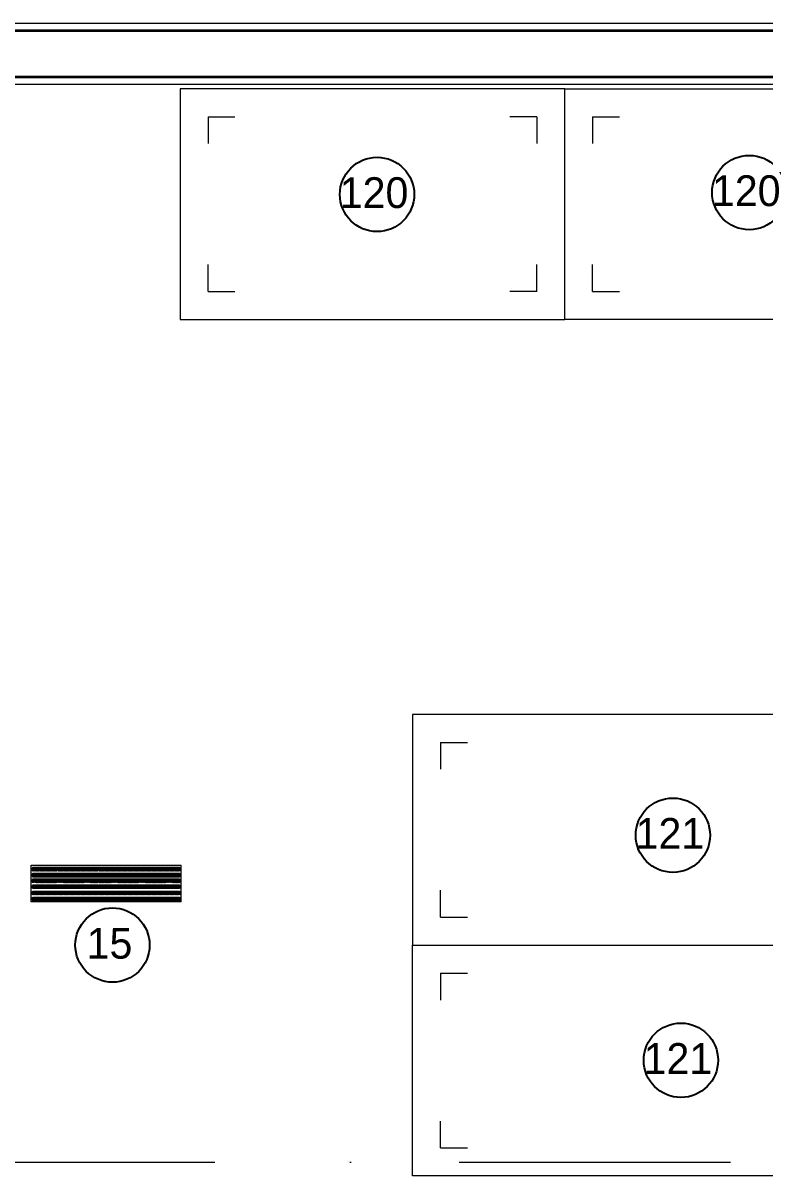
# Model space of a CAD drawing. Header units: millimetres. Extents: x -34838 to 729576, y -214038 to 121482.
# Drawn here: x 605007 to 606936, y -54271 to -51273 of the extents above; entities that cross this region are included whole.
import ezdxf
from ezdxf.enums import TextEntityAlignment as Align

# ---------------------------------------------------------------- set-up
doc = ezdxf.new("R2010")
doc.units = ezdxf.units.MM
doc.header["$MEASUREMENT"] = 0
doc.linetypes.add('Штрихпунктирная', pattern=[1340.555525, 705.555534, -352.777767, 0, -282.222223])
for name, color, linetype, lineweight in [('S-Prof__Обладнання__Мухоловки', 160, 'Continuous', 5), ('А _ ОСІ КООРДИНАЦІЙНІ.3D_Ном._пера__105', 7, 'Continuous', 13), ('А _ ОСІ КООРДИНАЦІЙНІ.3D_Ном._пера__25', 7, 'Continuous', 0), ('АБ _ 0 _ СТІНИ _ ЗОВНІШНІ .3D_Ном._пера__27', 7, 'Continuous', 35), ('АП _ ТЕП _ ЗОНИ ПРИМІЩЕНЬ .3D_Ном._пера__122', 255, 'Continuous', 0), ('ТХ Вспомогательное оборудование', 86, 'Continuous', 9)]:
    doc.layers.add(name, color=color, linetype=linetype, lineweight=lineweight)
doc.layers.add('А _ ОСІ КООРДИНАЦІЙНІ.3D', color=7, linetype='Continuous')
doc.styles.add('СГЕНЕРИР_СТИЛЬ_1', font='Arial.ttf')

# ---------------------------------------------------------------- blocks, each defined once
blk = doc.blocks.new('Стандартный Маркер Сетки_2')
at = {"layer": 'А _ ОСІ КООРДИНАЦІЙНІ.3D_Ном._пера__105', "color": 7, "linetype": 'Штрихпунктирная', "lineweight": 13}
blk.add_line((500, 0), (99754.182117, 0), dxfattribs=at)
at = {"layer": 'А _ ОСІ КООРДИНАЦІЙНІ.3D_Ном._пера__25', "color": 7, "lineweight": 0, "style": 'СГЕНЕРИР_СТИЛЬ_1'}
blk.add_attdef('AC_MarkerText_1', text='', height=700, dxfattribs=at).set_placement((-1000, 40.005), align=Align.MIDDLE_CENTER)
blk = doc.blocks.new('Стеллаж СН-1000 серия 600')
at = {"layer": 'ТХ Вспомогательное оборудование', "color": 0}
blk.add_lwpolyline([(0, 0), (1000, 0), (1000, 600), (0, 600)], close=True, dxfattribs=at)
for points in [[(72.7, 527.3), (72.7, 457.3)], [(72.7, 527.3), (142.7, 527.3)], [(927.3, 527.3), (857.3, 527.3)], [(927.3, 527.3), (927.3, 457.3)], [(72.7, 72.7), (72.7, 142.7)], [(927.3, 72.7), (927.3, 142.7)], [(72.7, 72.7), (142.7, 72.7)], [(927.3, 72.7), (857.3, 72.7)]]:
    blk.add_lwpolyline(points, dxfattribs=at)
blk = doc.blocks.new('Стеллаж СН-1400 серия 600')
at = {"layer": 'ТХ Вспомогательное оборудование', "color": 0}
blk.add_lwpolyline([(0, 0), (1400, 0), (1400, 600), (0, 600)], close=True, dxfattribs=at)
for points in [[(72.7, 527.3), (72.7, 457.3)], [(72.7, 527.3), (142.7, 527.3)], [(1327.3, 527.3), (1257.3, 527.3)], [(1327.3, 527.3), (1327.3, 457.3)], [(72.7, 72.7), (72.7, 142.7)], [(1327.3, 72.7), (1327.3, 142.7)], [(72.7, 72.7), (142.7, 72.7)], [(1327.3, 72.7), (1257.3, 72.7)]]:
    blk.add_lwpolyline(points, dxfattribs=at)
blk = doc.blocks.new('Лампа')
for p, q in [((410591542.8, 1679304307.7), (410591932.8, 1679304307.7)), ((410591542.8, 1679304307.7), (410591542.8, 1679304302.7)), ((410591542.8, 1679304302.7), (410591542.8, 1679304297.7)), ((410591547.8, 1679304300.2), (410591542.8, 1679304300.2)), ((410591547.8, 1679304305.2), (410591928.1, 1679304305.2)), ((410591547.8, 1679304295.2), (410591547.8, 1679304305.2)), ((410591547.8, 1679304300.2), (410591928.2, 1679304300.2)), ((410591928.1, 1679304305.2), (410591928.2, 1679304295.2)), ((410591928.2, 1679304300.2), (410591933.1, 1679304300.2)), ((410591932.8, 1679304307.7), (410591932.8, 1679304302.7)), ((410591932.8, 1679304302.7), (410591932.8, 1679304297.7)), ((410591542.8, 1679304297.7), (410591542.8, 1679304292.7)), ((410591542.8, 1679304292.7), (410591542.8, 1679304287.7)), ((410591542.8, 1679304287.7), (410591542.8, 1679304282.7)), ((410591547.8, 1679304284.6), (410591542.8, 1679304284.6)), ((410591542.8, 1679304282.7), (410591542.8, 1679304277.7)), ((410591542.8, 1679304277.7), (410591542.8, 1679304272.7)), ((410591542.8, 1679304272.7), (410591542.8, 1679304267.7)), ((410591928.1, 1679304295.2), (410591547.8, 1679304295.2)), ((410591547.8, 1679304279.6), (410591547.8, 1679304289.6)), ((410591547.8, 1679304284.6), (410591928.2, 1679304284.6)), ((410591928.1, 1679304279.6), (410591547.8, 1679304279.6)), ((410591547.8, 1679304273.3), (410591928.1, 1679304273.3)), ((410591547.8, 1679304263.3), (410591547.8, 1679304273.3)), ((410591928.1, 1679304289.6), (410591928.2, 1679304279.6)), ((410591928.1, 1679304273.3), (410591928.2, 1679304263.3)), ((410591928.2, 1679304284.6), (410591933.1, 1679304284.6)), ((410591932.8, 1679304297.7), (410591932.8, 1679304277.7)), ((410591932.8, 1679304277.7), (410591932.8, 1679304272.7)), ((410591932.8, 1679304272.7), (410591932.8, 1679304267.7)), ((410591547.8, 1679304268.3), (410591542.8, 1679304268.3)), ((410591542.8, 1679304267.7), (410591542.8, 1679304262.7)), ((410591542.8, 1679304262.7), (410591542.8, 1679304257.7)), ((410591542.8, 1679304257.7), (410591542.8, 1679304252.7)), ((410591547.8, 1679304252.8), (410591542.8, 1679304252.8)), ((410591542.8, 1679304252.7), (410591542.8, 1679304247.7)), ((410591542.8, 1679304247.7), (410591542.8, 1679304242.7)), ((410591542.8, 1679304242.7), (410591542.8, 1679304237.7)), ((410591547.8, 1679304268.3), (410591928.2, 1679304268.3)), ((410591928.1, 1679304263.3), (410591547.8, 1679304263.3)), ((410591547.8, 1679304247.8), (410591547.8, 1679304257.8)), ((410591547.8, 1679304252.8), (410591928.2, 1679304252.8)), ((410591928.1, 1679304247.8), (410591547.8, 1679304247.8)), ((410591547.8, 1679304243.3), (410591928.1, 1679304243.3)), ((410591547.8, 1679304233.3), (410591547.8, 1679304243.3)), ((410591928.1, 1679304257.8), (410591928.2, 1679304247.8)), ((410591928.1, 1679304243.3), (410591928.2, 1679304233.3)), ((410591928.2, 1679304268.3), (410591933.1, 1679304268.3)), ((410591928.2, 1679304252.8), (410591933.1, 1679304252.8)), ((410591932.8, 1679304267.7), (410591932.8, 1679304262.7)), ((410591932.8, 1679304262.7), (410591932.8, 1679304257.7)), ((410591932.8, 1679304257.7), (410591932.8, 1679304252.7)), ((410591932.8, 1679304252.7), (410591932.8, 1679304247.7)), ((410591932.8, 1679304247.7), (410591932.8, 1679304242.7)), ((410591932.8, 1679304242.7), (410591932.8, 1679304237.7)), ((410591547.8, 1679304238.3), (410591542.8, 1679304238.3)), ((410591542.8, 1679304237.7), (410591542.8, 1679304232.7)), ((410591542.8, 1679304232.7), (410591542.8, 1679304227.7)), ((410591542.8, 1679304227.7), (410591542.8, 1679304222.7)), ((410591547.8, 1679304222.8), (410591542.8, 1679304222.8)), ((410591542.8, 1679304222.7), (410591542.8, 1679304217.7)), ((410591542.8, 1679304217.7), (410591542.8, 1679304212.7)), ((410591932.8, 1679304212.7), (410591542.8, 1679304212.7)), ((410591547.8, 1679304238.3), (410591928.2, 1679304238.3)), ((410591928.1, 1679304233.3), (410591547.8, 1679304233.3)), ((410591547.8, 1679304217.8), (410591547.8, 1679304227.8)), ((410591547.8, 1679304222.8), (410591928.2, 1679304222.8)), ((410591928.1, 1679304217.8), (410591547.8, 1679304217.8)), ((410591928.1, 1679304227.8), (410591928.2, 1679304217.8)), ((410591928.2, 1679304238.3), (410591933.1, 1679304238.3)), ((410591928.2, 1679304222.8), (410591933.1, 1679304222.8)), ((410591932.8, 1679304237.7), (410591932.8, 1679304232.7)), ((410591932.8, 1679304232.7), (410591932.8, 1679304227.7)), ((410591932.8, 1679304227.7), (410591932.8, 1679304222.7)), ((410591932.8, 1679304222.7), (410591932.8, 1679304217.7)), ((410591932.8, 1679304217.7), (410591932.8, 1679304212.7))]:
    blk.add_line(p, q)
for points in [[(410591547.8, 1679304300.2), (410591547.8, 1679304305.2), (410591547.8, 1679304295.2)], [(410591547.8, 1679304295.2), (410591547.8, 1679304305.2)], [(410591547.8, 1679304284.6), (410591547.8, 1679304289.6), (410591547.8, 1679304279.6)], [(410591547.8, 1679304279.6), (410591547.8, 1679304289.6)], [(410591547.8, 1679304268.3), (410591547.8, 1679304273.3), (410591547.8, 1679304263.3)], [(410591547.8, 1679304263.3), (410591547.8, 1679304273.3)], [(410591547.8, 1679304252.8), (410591547.8, 1679304257.8), (410591547.8, 1679304247.8)], [(410591547.8, 1679304247.8), (410591547.8, 1679304257.8)], [(410591547.8, 1679304238.3), (410591547.8, 1679304243.3), (410591547.8, 1679304233.3)], [(410591547.8, 1679304233.3), (410591547.8, 1679304243.3)], [(410591547.8, 1679304222.8), (410591547.8, 1679304227.8), (410591547.8, 1679304217.8)], [(410591547.8, 1679304217.8), (410591547.8, 1679304227.8)]]:
    blk.add_lwpolyline(points)
for centre in [(410591547.8, 1679304300.2), (410591550.1, 1679304300.2), (410591550.1, 1679304300.2), (410591552.3, 1679304300.2), (410591554.5, 1679304300.2), (410591554.5, 1679304300.2), (410591556.7, 1679304300.2), (410591558.9, 1679304300.2), (410591558.9, 1679304300.2), (410591561.2, 1679304300.2), (410591563.4, 1679304300.2), (410591563.4, 1679304300.2), (410591565.5, 1679304300.1), (410591567.8, 1679304300.1), (410591567.8, 1679304300.1), (410591570, 1679304300.1), (410591572.2, 1679304300.1), (410591572.2, 1679304300.1), (410591574.4, 1679304300.1), (410591576.7, 1679304300.1), (410591576.7, 1679304300.1), (410591578.9, 1679304300.1), (410591581.1, 1679304300.1), (410591581.1, 1679304300.1), (410591583.3, 1679304300.2), (410591585.6, 1679304300.2), (410591585.6, 1679304300.2), (410591587.8, 1679304300.2), (410591590, 1679304300.2), (410591590, 1679304300.2), (410591592.2, 1679304300.2), (410591594.5, 1679304300.2), (410591594.5, 1679304300.2), (410591596.7, 1679304300.2), (410591598.9, 1679304300.2), (410591598.9, 1679304300.2), (410591601.1, 1679304300.2), (410591603.4, 1679304300.2), (410591603.4, 1679304300.2), (410591605.6, 1679304300.2), (410591607.8, 1679304300.2), (410591607.8, 1679304300.2), (410591610, 1679304300.2), (410591612.2, 1679304300.2), (410591612.2, 1679304300.2), (410591614.5, 1679304300.2), (410591616.7, 1679304300.2), (410591616.7, 1679304300.2), (410591618.9, 1679304300.2), (410591621.1, 1679304300.2), (410591621.1, 1679304300.2), (410591623.4, 1679304300.2), (410591625.6, 1679304300.2), (410591625.6, 1679304300.2), (410591627.8, 1679304300.2), (410591630, 1679304300.2), (410591630, 1679304300.2), (410591632.3, 1679304300.2), (410591634.5, 1679304300.2), (410591634.5, 1679304300.2), (410591636.6, 1679304300.1), (410591638.9, 1679304300.1), (410591638.9, 1679304300.1), (410591641.1, 1679304300.1), (410591643.3, 1679304300.1), (410591643.3, 1679304300.1), (410591645.5, 1679304300.1), (410591647.8, 1679304300.1), (410591647.8, 1679304300.1), (410591650, 1679304300.1), (410591652.2, 1679304300.1), (410591652.2, 1679304300.1), (410591654.4, 1679304300.2), (410591656.6, 1679304300.2), (410591656.6, 1679304300.2), (410591658.9, 1679304300.2), (410591661.1, 1679304300.2), (410591661.1, 1679304300.2), (410591663.3, 1679304300.2), (410591665.5, 1679304300.2), (410591665.5, 1679304300.2), (410591667.8, 1679304300.2), (410591670, 1679304300.2), (410591670, 1679304300.2), (410591672.2, 1679304300.2), (410591674.4, 1679304300.2), (410591674.4, 1679304300.2), (410591676.7, 1679304300.2), (410591678.9, 1679304300.2), (410591678.9, 1679304300.2), (410591681.1, 1679304300.2), (410591683.3, 1679304300.2), (410591683.3, 1679304300.2), (410591685.6, 1679304300.2), (410591687.8, 1679304300.2), (410591687.8, 1679304300.2), (410591690, 1679304300.2), (410591692.2, 1679304300.2), (410591692.2, 1679304300.2), (410591694.5, 1679304300.2), (410591696.7, 1679304300.2), (410591696.7, 1679304300.2), (410591698.9, 1679304300.2), (410591701.1, 1679304300.2), (410591701.1, 1679304300.2), (410591703.3, 1679304300.2), (410591705.6, 1679304300.2), (410591705.6, 1679304300.2), (410591707.7, 1679304300.1), (410591709.9, 1679304300.1), (410591709.9, 1679304300.1), (410591712.2, 1679304300.1), (410591714.4, 1679304300.1), (410591714.4, 1679304300.1), (410591716.6, 1679304300.1), (410591718.8, 1679304300.1), (410591718.8, 1679304300.1), (410591721.1, 1679304300.1), (410591723.3, 1679304300.1), (410591723.3, 1679304300.1), (410591725.5, 1679304300.2), (410591727.7, 1679304300.2), (410591727.7, 1679304300.2), (410591730, 1679304300.2), (410591732.2, 1679304300.2), (410591732.2, 1679304300.2), (410591734.4, 1679304300.2), (410591736.6, 1679304300.2), (410591736.6, 1679304300.2), (410591738.9, 1679304300.2), (410591741.1, 1679304300.2), (410591741.1, 1679304300.2), (410591743.3, 1679304300.2), (410591745.5, 1679304300.2), (410591745.5, 1679304300.2), (410591747.8, 1679304300.2), (410591750, 1679304300.2), (410591750, 1679304300.2), (410591752.2, 1679304300.2), (410591754.4, 1679304300.2), (410591754.4, 1679304300.2), (410591756.6, 1679304300.2), (410591758.9, 1679304300.2), (410591758.9, 1679304300.2), (410591761.1, 1679304300.2), (410591763.3, 1679304300.2), (410591763.3, 1679304300.2), (410591765.5, 1679304300.2), (410591767.8, 1679304300.2), (410591767.8, 1679304300.2), (410591770, 1679304300.2), (410591772.2, 1679304300.2), (410591772.2, 1679304300.2), (410591774.4, 1679304300.2), (410591776.7, 1679304300.2), (410591776.7, 1679304300.2), (410591778.8, 1679304300.1), (410591781, 1679304300.1), (410591781, 1679304300.1), (410591783.3, 1679304300.1), (410591785.5, 1679304300.1), (410591785.5, 1679304300.1), (410591787.7, 1679304300.1), (410591789.9, 1679304300.1), (410591789.9, 1679304300.1), (410591792.2, 1679304300.1), (410591794.4, 1679304300.1), (410591794.4, 1679304300.1), (410591796.6, 1679304300.2), (410591798.8, 1679304300.2), (410591798.8, 1679304300.2), (410591801.1, 1679304300.2), (410591803.3, 1679304300.2), (410591803.3, 1679304300.2), (410591805.5, 1679304300.2), (410591807.7, 1679304300.2), (410591807.7, 1679304300.2), (410591809.9, 1679304300.2), (410591812.2, 1679304300.2), (410591812.2, 1679304300.2), (410591814.4, 1679304300.2), (410591816.6, 1679304300.2), (410591816.6, 1679304300.2), (410591818.8, 1679304300.2), (410591821.1, 1679304300.2), (410591821.1, 1679304300.2), (410591823.3, 1679304300.2), (410591825.5, 1679304300.2), (410591825.5, 1679304300.2), (410591827.7, 1679304300.2), (410591830, 1679304300.2), (410591830, 1679304300.2), (410591832.2, 1679304300.2), (410591834.4, 1679304300.2), (410591834.4, 1679304300.2), (410591836.6, 1679304300.2), (410591838.9, 1679304300.2), (410591838.9, 1679304300.2), (410591841.1, 1679304300.2), (410591843.3, 1679304300.2), (410591843.3, 1679304300.2), (410591845.5, 1679304300.2), (410591847.8, 1679304300.2), (410591847.8, 1679304300.2), (410591849.9, 1679304300.1), (410591852.1, 1679304300.1), (410591852.1, 1679304300.1), (410591854.4, 1679304300.1), (410591856.6, 1679304300.1), (410591856.6, 1679304300.1), (410591858.8, 1679304300.1), (410591861, 1679304300.1), (410591861, 1679304300.1), (410591863.2, 1679304300.1), (410591865.5, 1679304300.1), (410591865.5, 1679304300.1), (410591867.7, 1679304300.2), (410591869.9, 1679304300.2), (410591869.9, 1679304300.2), (410591872.1, 1679304300.2), (410591874.4, 1679304300.2), (410591874.4, 1679304300.2), (410591876.6, 1679304300.2), (410591878.8, 1679304300.2), (410591878.8, 1679304300.2), (410591881, 1679304300.2), (410591883.3, 1679304300.2), (410591883.3, 1679304300.2), (410591885.5, 1679304300.2), (410591887.7, 1679304300.2), (410591887.7, 1679304300.2), (410591889.9, 1679304300.2), (410591892.2, 1679304300.2), (410591892.2, 1679304300.2), (410591894.4, 1679304300.2), (410591896.6, 1679304300.2), (410591896.6, 1679304300.2), (410591898.8, 1679304300.2), (410591901, 1679304300.2), (410591901, 1679304300.2), (410591903.3, 1679304300.2), (410591905.5, 1679304300.2), (410591905.5, 1679304300.2), (410591907.7, 1679304300.2), (410591909.9, 1679304300.2), (410591909.9, 1679304300.2), (410591912.2, 1679304300.2), (410591914.4, 1679304300.2), (410591914.4, 1679304300.2), (410591916.6, 1679304300.2), (410591918.8, 1679304300.2), (410591918.8, 1679304300.2), (410591921, 1679304300.1), (410591923.2, 1679304300.1), (410591923.2, 1679304300.1), (410591925.4, 1679304300.1), (410591927.7, 1679304300.1), (410591927.7, 1679304300.1), (410591547.8, 1679304284.6), (410591547.8, 1679304268.3), (410591550.1, 1679304284.6), (410591550.1, 1679304284.6), (410591550.1, 1679304268.3), (410591550.1, 1679304268.3), (410591552.3, 1679304284.6), (410591552.3, 1679304268.3), (410591554.5, 1679304284.6), (410591554.5, 1679304284.6), (410591554.5, 1679304268.3), (410591554.5, 1679304268.3), (410591556.7, 1679304284.6), (410591556.7, 1679304268.3), (410591558.9, 1679304284.6), (410591558.9, 1679304284.6), (410591558.9, 1679304268.3), (410591558.9, 1679304268.3), (410591561.2, 1679304284.6), (410591561.2, 1679304268.3), (410591563.4, 1679304284.6), (410591563.4, 1679304284.6), (410591563.4, 1679304268.3), (410591563.4, 1679304268.3), (410591565.5, 1679304284.6), (410591565.5, 1679304268.3), (410591567.8, 1679304284.6), (410591567.8, 1679304284.6), (410591567.8, 1679304268.3), (410591567.8, 1679304268.3), (410591570, 1679304284.6), (410591570, 1679304268.3), (410591572.2, 1679304284.6), (410591572.2, 1679304284.6), (410591572.2, 1679304268.3), (410591572.2, 1679304268.3), (410591574.4, 1679304284.6), (410591574.4, 1679304268.3), (410591576.7, 1679304284.6), (410591576.7, 1679304284.6), (410591576.7, 1679304268.3), (410591576.7, 1679304268.3), (410591578.9, 1679304284.6), (410591578.9, 1679304268.3), (410591581.1, 1679304284.6), (410591581.1, 1679304284.6), (410591581.1, 1679304268.3), (410591581.1, 1679304268.3), (410591583.3, 1679304284.6), (410591583.3, 1679304268.3), (410591585.6, 1679304284.6), (410591585.6, 1679304284.6), (410591585.6, 1679304268.3), (410591585.6, 1679304268.3), (410591587.8, 1679304284.6), (410591587.8, 1679304268.3), (410591590, 1679304284.6), (410591590, 1679304284.6), (410591590, 1679304268.3), (410591590, 1679304268.3), (410591592.2, 1679304284.6), (410591592.2, 1679304268.3), (410591594.5, 1679304284.6), (410591594.5, 1679304284.6), (410591594.5, 1679304268.3), (410591594.5, 1679304268.3), (410591596.7, 1679304284.6), (410591596.7, 1679304268.3), (410591598.9, 1679304284.6), (410591598.9, 1679304284.6), (410591598.9, 1679304268.3), (410591598.9, 1679304268.3), (410591601.1, 1679304284.6), (410591601.1, 1679304268.3), (410591603.4, 1679304284.6), (410591603.4, 1679304284.6), (410591603.4, 1679304268.3), (410591603.4, 1679304268.3), (410591605.6, 1679304284.6), (410591605.6, 1679304268.3), (410591607.8, 1679304284.6), (410591607.8, 1679304284.6), (410591607.8, 1679304268.3), (410591607.8, 1679304268.3), (410591610, 1679304284.6), (410591610, 1679304268.3), (410591612.2, 1679304284.6), (410591612.2, 1679304284.6), (410591612.2, 1679304268.3), (410591612.2, 1679304268.3), (410591614.5, 1679304284.6), (410591614.5, 1679304268.3), (410591616.7, 1679304284.6), (410591616.7, 1679304284.6), (410591616.7, 1679304268.3), (410591616.7, 1679304268.3), (410591618.9, 1679304284.6), (410591618.9, 1679304268.3), (410591621.1, 1679304284.6), (410591621.1, 1679304284.6), (410591621.1, 1679304268.3), (410591621.1, 1679304268.3), (410591623.4, 1679304284.6), (410591623.4, 1679304268.3), (410591625.6, 1679304284.6), (410591625.6, 1679304284.6), (410591625.6, 1679304268.3), (410591625.6, 1679304268.3), (410591627.8, 1679304284.6), (410591627.8, 1679304268.3), (410591630, 1679304284.6), (410591630, 1679304284.6), (410591630, 1679304268.3), (410591630, 1679304268.3), (410591632.3, 1679304284.6), (410591632.3, 1679304268.3), (410591634.5, 1679304284.6), (410591634.5, 1679304284.6), (410591634.5, 1679304268.3), (410591634.5, 1679304268.3), (410591636.6, 1679304284.6), (410591636.6, 1679304268.3), (410591638.9, 1679304284.6), (410591638.9, 1679304284.6), (410591638.9, 1679304268.3), (410591638.9, 1679304268.3), (410591641.1, 1679304284.6), (410591641.1, 1679304268.3), (410591643.3, 1679304284.6), (410591643.3, 1679304284.6), (410591643.3, 1679304268.3), (410591643.3, 1679304268.3), (410591645.5, 1679304284.6), (410591645.5, 1679304268.3), (410591647.8, 1679304284.6), (410591647.8, 1679304284.6), (410591647.8, 1679304268.3), (410591647.8, 1679304268.3), (410591650, 1679304284.6), (410591650, 1679304268.3), (410591652.2, 1679304284.6), (410591652.2, 1679304284.6), (410591652.2, 1679304268.3), (410591652.2, 1679304268.3), (410591654.4, 1679304284.6), (410591654.4, 1679304268.3), (410591656.6, 1679304284.6), (410591656.6, 1679304284.6), (410591656.6, 1679304268.3), (410591656.6, 1679304268.3), (410591658.9, 1679304284.6), (410591658.9, 1679304268.3), (410591661.1, 1679304284.6), (410591661.1, 1679304284.6), (410591661.1, 1679304268.3), (410591661.1, 1679304268.3), (410591663.3, 1679304284.6), (410591663.3, 1679304268.3), (410591665.5, 1679304284.6), (410591665.5, 1679304284.6), (410591665.5, 1679304268.3), (410591665.5, 1679304268.3), (410591667.8, 1679304284.6), (410591667.8, 1679304268.3), (410591670, 1679304284.6), (410591670, 1679304284.6), (410591670, 1679304268.3), (410591670, 1679304268.3), (410591672.2, 1679304284.6), (410591672.2, 1679304268.3), (410591674.4, 1679304284.6), (410591674.4, 1679304284.6), (410591674.4, 1679304268.3), (410591674.4, 1679304268.3), (410591676.7, 1679304284.6), (410591676.7, 1679304268.3), (410591678.9, 1679304284.6), (410591678.9, 1679304284.6), (410591678.9, 1679304268.3), (410591678.9, 1679304268.3), (410591681.1, 1679304284.6), (410591681.1, 1679304268.3), (410591683.3, 1679304284.6), (410591683.3, 1679304284.6), (410591683.3, 1679304268.3), (410591683.3, 1679304268.3), (410591685.6, 1679304284.6), (410591685.6, 1679304268.3), (410591687.8, 1679304284.6), (410591687.8, 1679304284.6), (410591687.8, 1679304268.3), (410591687.8, 1679304268.3), (410591690, 1679304284.6), (410591690, 1679304268.3), (410591692.2, 1679304284.6), (410591692.2, 1679304284.6), (410591692.2, 1679304268.3), (410591692.2, 1679304268.3), (410591694.5, 1679304284.6), (410591694.5, 1679304268.3), (410591696.7, 1679304284.6), (410591696.7, 1679304284.6), (410591696.7, 1679304268.3), (410591696.7, 1679304268.3), (410591698.9, 1679304284.6), (410591698.9, 1679304268.3), (410591701.1, 1679304284.6), (410591701.1, 1679304284.6), (410591701.1, 1679304268.3), (410591701.1, 1679304268.3), (410591703.3, 1679304284.6), (410591703.3, 1679304268.3), (410591705.6, 1679304284.6), (410591705.6, 1679304284.6), (410591705.6, 1679304268.3), (410591705.6, 1679304268.3), (410591707.7, 1679304284.6), (410591707.7, 1679304268.3), (410591709.9, 1679304284.6), (410591709.9, 1679304284.6), (410591709.9, 1679304268.3), (410591709.9, 1679304268.3), (410591712.2, 1679304284.6), (410591712.2, 1679304268.3), (410591714.4, 1679304284.6), (410591714.4, 1679304284.6), (410591714.4, 1679304268.3), (410591714.4, 1679304268.3), (410591716.6, 1679304284.6), (410591716.6, 1679304268.3), (410591718.8, 1679304284.6), (410591718.8, 1679304284.6), (410591718.8, 1679304268.3), (410591718.8, 1679304268.3), (410591721.1, 1679304284.6), (410591721.1, 1679304268.3), (410591723.3, 1679304284.6), (410591723.3, 1679304284.6), (410591723.3, 1679304268.3), (410591723.3, 1679304268.3), (410591725.5, 1679304284.6), (410591725.5, 1679304268.3), (410591727.7, 1679304284.6), (410591727.7, 1679304284.6), (410591727.7, 1679304268.3), (410591727.7, 1679304268.3), (410591730, 1679304284.6), (410591730, 1679304268.3), (410591732.2, 1679304284.6), (410591732.2, 1679304284.6), (410591732.2, 1679304268.3), (410591732.2, 1679304268.3), (410591734.4, 1679304284.6), (410591734.4, 1679304268.3), (410591736.6, 1679304284.6), (410591736.6, 1679304284.6), (410591736.6, 1679304268.3), (410591736.6, 1679304268.3), (410591738.9, 1679304284.6), (410591738.9, 1679304268.3), (410591741.1, 1679304284.6), (410591741.1, 1679304284.6), (410591741.1, 1679304268.3), (410591741.1, 1679304268.3), (410591743.3, 1679304284.6), (410591743.3, 1679304268.3), (410591745.5, 1679304284.6), (410591745.5, 1679304284.6), (410591745.5, 1679304268.3), (410591745.5, 1679304268.3), (410591747.8, 1679304284.6), (410591747.8, 1679304268.3), (410591750, 1679304284.6), (410591750, 1679304284.6), (410591750, 1679304268.3), (410591750, 1679304268.3), (410591752.2, 1679304284.6), (410591752.2, 1679304268.3), (410591754.4, 1679304284.6), (410591754.4, 1679304284.6), (410591754.4, 1679304268.3), (410591754.4, 1679304268.3), (410591756.6, 1679304284.6), (410591756.6, 1679304268.3), (410591758.9, 1679304284.6), (410591758.9, 1679304284.6), (410591758.9, 1679304268.3), (410591758.9, 1679304268.3), (410591761.1, 1679304284.6), (410591761.1, 1679304268.3), (410591763.3, 1679304284.6), (410591763.3, 1679304284.6), (410591763.3, 1679304268.3), (410591763.3, 1679304268.3), (410591765.5, 1679304284.6), (410591765.5, 1679304268.3), (410591767.8, 1679304284.6), (410591767.8, 1679304284.6), (410591767.8, 1679304268.3), (410591767.8, 1679304268.3), (410591770, 1679304284.6), (410591770, 1679304268.3), (410591772.2, 1679304284.6), (410591772.2, 1679304284.6), (410591772.2, 1679304268.3), (410591772.2, 1679304268.3), (410591774.4, 1679304284.6), (410591774.4, 1679304268.3), (410591776.7, 1679304284.6), (410591776.7, 1679304284.6), (410591776.7, 1679304268.3), (410591776.7, 1679304268.3), (410591778.8, 1679304284.6), (410591778.8, 1679304268.3), (410591781, 1679304284.6), (410591781, 1679304284.6), (410591781, 1679304268.3), (410591781, 1679304268.3), (410591783.3, 1679304284.6), (410591783.3, 1679304268.3), (410591785.5, 1679304284.6), (410591785.5, 1679304284.6), (410591785.5, 1679304268.3), (410591785.5, 1679304268.3), (410591787.7, 1679304284.6), (410591787.7, 1679304268.3), (410591789.9, 1679304284.6), (410591789.9, 1679304284.6), (410591789.9, 1679304268.3), (410591789.9, 1679304268.3), (410591792.2, 1679304284.6), (410591792.2, 1679304268.3), (410591794.4, 1679304284.6), (410591794.4, 1679304284.6), (410591794.4, 1679304268.3), (410591794.4, 1679304268.3), (410591796.6, 1679304284.6), (410591796.6, 1679304268.3), (410591798.8, 1679304284.6), (410591798.8, 1679304284.6), (410591798.8, 1679304268.3), (410591798.8, 1679304268.3), (410591801.1, 1679304284.6), (410591801.1, 1679304268.3), (410591803.3, 1679304284.6), (410591803.3, 1679304284.6), (410591803.3, 1679304268.3), (410591803.3, 1679304268.3), (410591805.5, 1679304284.6), (410591805.5, 1679304268.3), (410591807.7, 1679304284.6), (410591807.7, 1679304284.6), (410591807.7, 1679304268.3), (410591807.7, 1679304268.3), (410591809.9, 1679304284.6), (410591809.9, 1679304268.3), (410591812.2, 1679304284.6), (410591812.2, 1679304284.6), (410591812.2, 1679304268.3), (410591812.2, 1679304268.3), (410591814.4, 1679304284.6), (410591814.4, 1679304268.3), (410591816.6, 1679304284.6), (410591816.6, 1679304284.6), (410591816.6, 1679304268.3), (410591816.6, 1679304268.3), (410591818.8, 1679304284.6), (410591818.8, 1679304268.3), (410591821.1, 1679304284.6), (410591821.1, 1679304284.6), (410591821.1, 1679304268.3), (410591821.1, 1679304268.3), (410591823.3, 1679304284.6), (410591823.3, 1679304268.3), (410591825.5, 1679304284.6), (410591825.5, 1679304284.6), (410591825.5, 1679304268.3), (410591825.5, 1679304268.3), (410591827.7, 1679304284.6), (410591827.7, 1679304268.3), (410591830, 1679304284.6), (410591830, 1679304284.6), (410591830, 1679304268.3), (410591830, 1679304268.3), (410591832.2, 1679304284.6), (410591832.2, 1679304268.3), (410591834.4, 1679304284.6), (410591834.4, 1679304284.6), (410591834.4, 1679304268.3), (410591834.4, 1679304268.3), (410591836.6, 1679304284.6), (410591836.6, 1679304268.3), (410591838.9, 1679304284.6), (410591838.9, 1679304284.6), (410591838.9, 1679304268.3), (410591838.9, 1679304268.3), (410591841.1, 1679304284.6), (410591841.1, 1679304268.3), (410591843.3, 1679304284.6), (410591843.3, 1679304284.6), (410591843.3, 1679304268.3), (410591843.3, 1679304268.3), (410591845.5, 1679304284.6), (410591845.5, 1679304268.3), (410591847.8, 1679304284.6), (410591847.8, 1679304284.6), (410591847.8, 1679304268.3), (410591847.8, 1679304268.3), (410591849.9, 1679304284.6), (410591849.9, 1679304268.3), (410591852.1, 1679304284.6), (410591852.1, 1679304284.6), (410591852.1, 1679304268.3), (410591852.1, 1679304268.3), (410591854.4, 1679304284.6), (410591854.4, 1679304268.3), (410591856.6, 1679304284.6), (410591856.6, 1679304284.6), (410591856.6, 1679304268.3), (410591856.6, 1679304268.3), (410591858.8, 1679304284.6), (410591858.8, 1679304268.3), (410591861, 1679304284.6), (410591861, 1679304284.6), (410591861, 1679304268.3), (410591861, 1679304268.3), (410591863.2, 1679304284.6), (410591863.2, 1679304268.3), (410591865.5, 1679304284.6), (410591865.5, 1679304284.6), (410591865.5, 1679304268.3), (410591865.5, 1679304268.3), (410591867.7, 1679304284.6), (410591867.7, 1679304268.3), (410591869.9, 1679304284.6), (410591869.9, 1679304284.6), (410591869.9, 1679304268.3), (410591869.9, 1679304268.3), (410591872.1, 1679304284.6), (410591872.1, 1679304268.3), (410591874.4, 1679304284.6), (410591874.4, 1679304284.6), (410591874.4, 1679304268.3), (410591874.4, 1679304268.3), (410591876.6, 1679304284.6), (410591876.6, 1679304268.3), (410591878.8, 1679304284.6), (410591878.8, 1679304284.6), (410591878.8, 1679304268.3), (410591878.8, 1679304268.3), (410591881, 1679304284.6), (410591881, 1679304268.3), (410591883.3, 1679304284.6), (410591883.3, 1679304284.6), (410591883.3, 1679304268.3), (410591883.3, 1679304268.3), (410591885.5, 1679304284.6), (410591885.5, 1679304268.3), (410591887.7, 1679304284.6), (410591887.7, 1679304284.6), (410591887.7, 1679304268.3), (410591887.7, 1679304268.3), (410591889.9, 1679304284.6), (410591889.9, 1679304268.3), (410591892.2, 1679304284.6), (410591892.2, 1679304284.6), (410591892.2, 1679304268.3), (410591892.2, 1679304268.3), (410591894.4, 1679304284.6), (410591894.4, 1679304268.3), (410591896.6, 1679304284.6), (410591896.6, 1679304284.6), (410591896.6, 1679304268.3), (410591896.6, 1679304268.3), (410591898.8, 1679304284.6), (410591898.8, 1679304268.3), (410591901, 1679304284.6), (410591901, 1679304284.6), (410591901, 1679304268.3), (410591901, 1679304268.3), (410591903.3, 1679304284.6), (410591903.3, 1679304268.3), (410591905.5, 1679304284.6), (410591905.5, 1679304284.6), (410591905.5, 1679304268.3), (410591905.5, 1679304268.3), (410591907.7, 1679304284.6), (410591907.7, 1679304268.3), (410591909.9, 1679304284.6), (410591909.9, 1679304284.6), (410591909.9, 1679304268.3), (410591909.9, 1679304268.3), (410591912.2, 1679304284.6), (410591912.2, 1679304268.3), (410591914.4, 1679304284.6), (410591914.4, 1679304284.6), (410591914.4, 1679304268.3), (410591914.4, 1679304268.3), (410591916.6, 1679304284.6), (410591916.6, 1679304268.3), (410591918.8, 1679304284.6), (410591918.8, 1679304284.6), (410591918.8, 1679304268.3), (410591918.8, 1679304268.3), (410591921, 1679304284.6), (410591921, 1679304268.3), (410591923.2, 1679304284.6), (410591923.2, 1679304284.6), (410591923.2, 1679304268.3), (410591923.2, 1679304268.3), (410591925.4, 1679304284.6), (410591925.4, 1679304268.3), (410591927.7, 1679304284.6), (410591927.7, 1679304284.6), (410591927.7, 1679304268.3), (410591927.7, 1679304268.3), (410591547.8, 1679304252.8), (410591547.8, 1679304238.3), (410591550.1, 1679304252.8), (410591550.1, 1679304252.8), (410591550.1, 1679304238.3), (410591550.1, 1679304238.3), (410591552.3, 1679304252.8), (410591552.3, 1679304238.3), (410591554.5, 1679304252.8), (410591554.5, 1679304252.8), (410591554.5, 1679304238.3), (410591554.5, 1679304238.3), (410591556.7, 1679304252.8), (410591556.7, 1679304238.3), (410591558.9, 1679304252.8), (410591558.9, 1679304252.8), (410591558.9, 1679304238.3), (410591558.9, 1679304238.3), (410591561.2, 1679304252.8), (410591561.2, 1679304238.3), (410591563.4, 1679304252.8), (410591563.4, 1679304252.8), (410591563.4, 1679304238.3), (410591563.4, 1679304238.3), (410591565.5, 1679304252.7), (410591565.5, 1679304238.3), (410591567.8, 1679304252.7), (410591567.8, 1679304252.7), (410591567.8, 1679304238.3), (410591567.8, 1679304238.3), (410591570, 1679304252.7), (410591570, 1679304238.3), (410591572.2, 1679304252.7), (410591572.2, 1679304252.7), (410591572.2, 1679304238.3), (410591572.2, 1679304238.3), (410591574.4, 1679304252.7), (410591574.4, 1679304238.3), (410591576.7, 1679304252.7), (410591576.7, 1679304252.7), (410591576.7, 1679304238.3), (410591576.7, 1679304238.3), (410591578.9, 1679304252.7), (410591578.9, 1679304238.3), (410591581.1, 1679304252.7), (410591581.1, 1679304252.7), (410591581.1, 1679304238.3), (410591581.1, 1679304238.3), (410591583.3, 1679304252.8), (410591583.3, 1679304238.3), (410591585.6, 1679304252.8), (410591585.6, 1679304252.8), (410591585.6, 1679304238.3), (410591585.6, 1679304238.3), (410591587.8, 1679304252.8), (410591587.8, 1679304238.3), (410591590, 1679304252.8), (410591590, 1679304252.8), (410591590, 1679304238.3), (410591590, 1679304238.3), (410591592.2, 1679304252.8), (410591592.2, 1679304238.3), (410591594.5, 1679304252.8), (410591594.5, 1679304252.8), (410591594.5, 1679304238.3), (410591594.5, 1679304238.3), (410591596.7, 1679304252.8), (410591596.7, 1679304238.3), (410591598.9, 1679304252.8), (410591598.9, 1679304252.8), (410591598.9, 1679304238.3), (410591598.9, 1679304238.3), (410591601.1, 1679304252.8), (410591601.1, 1679304238.3), (410591603.4, 1679304252.8), (410591603.4, 1679304252.8), (410591603.4, 1679304238.3), (410591603.4, 1679304238.3), (410591605.6, 1679304252.8), (410591605.6, 1679304238.3), (410591607.8, 1679304252.8), (410591607.8, 1679304252.8), (410591607.8, 1679304238.3), (410591607.8, 1679304238.3), (410591610, 1679304252.8), (410591610, 1679304238.3), (410591612.2, 1679304252.8), (410591612.2, 1679304252.8), (410591612.2, 1679304238.3), (410591612.2, 1679304238.3), (410591614.5, 1679304252.8), (410591614.5, 1679304238.3), (410591616.7, 1679304252.8), (410591616.7, 1679304252.8), (410591616.7, 1679304238.3), (410591616.7, 1679304238.3), (410591618.9, 1679304252.8), (410591618.9, 1679304238.3), (410591621.1, 1679304252.8), (410591621.1, 1679304252.8), (410591621.1, 1679304238.3), (410591621.1, 1679304238.3), (410591623.4, 1679304252.8), (410591623.4, 1679304238.3), (410591625.6, 1679304252.8), (410591625.6, 1679304252.8), (410591625.6, 1679304238.3), (410591625.6, 1679304238.3), (410591627.8, 1679304252.8), (410591627.8, 1679304238.3), (410591630, 1679304252.8), (410591630, 1679304252.8), (410591630, 1679304238.3), (410591630, 1679304238.3), (410591632.3, 1679304252.8), (410591632.3, 1679304238.3), (410591634.5, 1679304252.8), (410591634.5, 1679304252.8), (410591634.5, 1679304238.3), (410591634.5, 1679304238.3), (410591636.6, 1679304252.7), (410591636.6, 1679304238.3), (410591638.9, 1679304252.7), (410591638.9, 1679304252.7), (410591638.9, 1679304238.3), (410591638.9, 1679304238.3), (410591641.1, 1679304252.7), (410591641.1, 1679304238.3), (410591643.3, 1679304252.7), (410591643.3, 1679304252.7), (410591643.3, 1679304238.3), (410591643.3, 1679304238.3), (410591645.5, 1679304252.7), (410591645.5, 1679304238.3), (410591647.8, 1679304252.7), (410591647.8, 1679304252.7), (410591647.8, 1679304238.3), (410591647.8, 1679304238.3), (410591650, 1679304252.7), (410591650, 1679304238.3), (410591652.2, 1679304252.7), (410591652.2, 1679304252.7), (410591652.2, 1679304238.3), (410591652.2, 1679304238.3), (410591654.4, 1679304252.8), (410591654.4, 1679304238.3), (410591656.6, 1679304252.8), (410591656.6, 1679304252.8), (410591656.6, 1679304238.3), (410591656.6, 1679304238.3), (410591658.9, 1679304252.8), (410591658.9, 1679304238.3), (410591661.1, 1679304252.8), (410591661.1, 1679304252.8), (410591661.1, 1679304238.3), (410591661.1, 1679304238.3), (410591663.3, 1679304252.8), (410591663.3, 1679304238.3), (410591665.5, 1679304252.8), (410591665.5, 1679304252.8), (410591665.5, 1679304238.3), (410591665.5, 1679304238.3), (410591667.8, 1679304252.8), (410591667.8, 1679304238.3), (410591670, 1679304252.8), (410591670, 1679304252.8), (410591670, 1679304238.3), (410591670, 1679304238.3), (410591672.2, 1679304252.8), (410591672.2, 1679304238.3), (410591674.4, 1679304252.8), (410591674.4, 1679304252.8), (410591674.4, 1679304238.3), (410591674.4, 1679304238.3), (410591676.7, 1679304252.8), (410591676.7, 1679304238.3), (410591678.9, 1679304252.8), (410591678.9, 1679304252.8), (410591678.9, 1679304238.3), (410591678.9, 1679304238.3), (410591681.1, 1679304252.8), (410591681.1, 1679304238.3), (410591683.3, 1679304252.8), (410591683.3, 1679304252.8), (410591683.3, 1679304238.3), (410591683.3, 1679304238.3), (410591685.6, 1679304252.8), (410591685.6, 1679304238.3), (410591687.8, 1679304252.8), (410591687.8, 1679304252.8), (410591687.8, 1679304238.3), (410591687.8, 1679304238.3), (410591690, 1679304252.8), (410591690, 1679304238.3), (410591692.2, 1679304252.8), (410591692.2, 1679304252.8), (410591692.2, 1679304238.3), (410591692.2, 1679304238.3), (410591694.5, 1679304252.8), (410591694.5, 1679304238.3), (410591696.7, 1679304252.8), (410591696.7, 1679304252.8), (410591696.7, 1679304238.3), (410591696.7, 1679304238.3), (410591698.9, 1679304252.8), (410591698.9, 1679304238.3), (410591701.1, 1679304252.8), (410591701.1, 1679304252.8), (410591701.1, 1679304238.3), (410591701.1, 1679304238.3), (410591703.3, 1679304252.8), (410591703.3, 1679304238.3), (410591705.6, 1679304252.8), (410591705.6, 1679304252.8), (410591705.6, 1679304238.3), (410591705.6, 1679304238.3), (410591707.7, 1679304252.7), (410591707.7, 1679304238.3), (410591709.9, 1679304252.7), (410591709.9, 1679304252.7), (410591709.9, 1679304238.3), (410591709.9, 1679304238.3), (410591712.2, 1679304252.7), (410591712.2, 1679304238.3), (410591714.4, 1679304252.7), (410591714.4, 1679304252.7), (410591714.4, 1679304238.3), (410591714.4, 1679304238.3), (410591716.6, 1679304252.7), (410591716.6, 1679304238.3), (410591718.8, 1679304252.7), (410591718.8, 1679304252.7), (410591718.8, 1679304238.3), (410591718.8, 1679304238.3), (410591721.1, 1679304252.7), (410591721.1, 1679304238.3), (410591723.3, 1679304252.7), (410591723.3, 1679304252.7), (410591723.3, 1679304238.3), (410591723.3, 1679304238.3), (410591725.5, 1679304252.8), (410591725.5, 1679304238.3), (410591727.7, 1679304252.8), (410591727.7, 1679304252.8), (410591727.7, 1679304238.3), (410591727.7, 1679304238.3), (410591730, 1679304252.8), (410591730, 1679304238.3), (410591732.2, 1679304252.8), (410591732.2, 1679304252.8), (410591732.2, 1679304238.3), (410591732.2, 1679304238.3), (410591734.4, 1679304252.8), (410591734.4, 1679304238.3), (410591736.6, 1679304252.8), (410591736.6, 1679304252.8), (410591736.6, 1679304238.3), (410591736.6, 1679304238.3), (410591738.9, 1679304252.8), (410591738.9, 1679304238.3), (410591741.1, 1679304252.8), (410591741.1, 1679304252.8), (410591741.1, 1679304238.3), (410591741.1, 1679304238.3), (410591743.3, 1679304252.8), (410591743.3, 1679304238.3), (410591745.5, 1679304252.8), (410591745.5, 1679304252.8), (410591745.5, 1679304238.3), (410591745.5, 1679304238.3), (410591747.8, 1679304252.8), (410591747.8, 1679304238.3), (410591750, 1679304252.8), (410591750, 1679304252.8), (410591750, 1679304238.3), (410591750, 1679304238.3), (410591752.2, 1679304252.8), (410591752.2, 1679304238.3), (410591754.4, 1679304252.8), (410591754.4, 1679304252.8), (410591754.4, 1679304238.3), (410591754.4, 1679304238.3), (410591756.6, 1679304252.8), (410591756.6, 1679304238.3), (410591758.9, 1679304252.8), (410591758.9, 1679304252.8), (410591758.9, 1679304238.3), (410591758.9, 1679304238.3), (410591761.1, 1679304252.8), (410591761.1, 1679304238.3), (410591763.3, 1679304252.8), (410591763.3, 1679304252.8), (410591763.3, 1679304238.3), (410591763.3, 1679304238.3), (410591765.5, 1679304252.8), (410591765.5, 1679304238.3), (410591767.8, 1679304252.8), (410591767.8, 1679304252.8), (410591767.8, 1679304238.3), (410591767.8, 1679304238.3), (410591770, 1679304252.8), (410591770, 1679304238.3), (410591772.2, 1679304252.8), (410591772.2, 1679304252.8), (410591772.2, 1679304238.3), (410591772.2, 1679304238.3), (410591774.4, 1679304252.8), (410591774.4, 1679304238.3), (410591776.7, 1679304252.8), (410591776.7, 1679304252.8), (410591776.7, 1679304238.3), (410591776.7, 1679304238.3), (410591778.8, 1679304252.7), (410591778.8, 1679304238.3), (410591781, 1679304252.7), (410591781, 1679304252.7), (410591781, 1679304238.3), (410591781, 1679304238.3), (410591783.3, 1679304252.7), (410591783.3, 1679304238.3), (410591785.5, 1679304252.7), (410591785.5, 1679304252.7), (410591785.5, 1679304238.3), (410591785.5, 1679304238.3), (410591787.7, 1679304252.7), (410591787.7, 1679304238.3), (410591789.9, 1679304252.7), (410591789.9, 1679304252.7), (410591789.9, 1679304238.3), (410591789.9, 1679304238.3), (410591792.2, 1679304252.7), (410591792.2, 1679304238.3), (410591794.4, 1679304252.7), (410591794.4, 1679304252.7), (410591794.4, 1679304238.3), (410591794.4, 1679304238.3), (410591796.6, 1679304252.8), (410591796.6, 1679304238.3), (410591798.8, 1679304252.8), (410591798.8, 1679304252.8), (410591798.8, 1679304238.3), (410591798.8, 1679304238.3), (410591801.1, 1679304252.8), (410591801.1, 1679304238.3), (410591803.3, 1679304252.8), (410591803.3, 1679304252.8), (410591803.3, 1679304238.3), (410591803.3, 1679304238.3), (410591805.5, 1679304252.8), (410591805.5, 1679304238.3), (410591807.7, 1679304252.8), (410591807.7, 1679304252.8), (410591807.7, 1679304238.3), (410591807.7, 1679304238.3), (410591809.9, 1679304252.8), (410591809.9, 1679304238.3), (410591812.2, 1679304252.8), (410591812.2, 1679304252.8), (410591812.2, 1679304238.3), (410591812.2, 1679304238.3), (410591814.4, 1679304252.8), (410591814.4, 1679304238.3), (410591816.6, 1679304252.8), (410591816.6, 1679304252.8), (410591816.6, 1679304238.3), (410591816.6, 1679304238.3), (410591818.8, 1679304252.8), (410591818.8, 1679304238.3), (410591821.1, 1679304252.8), (410591821.1, 1679304252.8), (410591821.1, 1679304238.3), (410591821.1, 1679304238.3), (410591823.3, 1679304252.8), (410591823.3, 1679304238.3), (410591825.5, 1679304252.8), (410591825.5, 1679304252.8), (410591825.5, 1679304238.3), (410591825.5, 1679304238.3), (410591827.7, 1679304252.8), (410591827.7, 1679304238.3), (410591830, 1679304252.8), (410591830, 1679304252.8), (410591830, 1679304238.3), (410591830, 1679304238.3), (410591832.2, 1679304252.8), (410591832.2, 1679304238.3), (410591834.4, 1679304252.8), (410591834.4, 1679304252.8), (410591834.4, 1679304238.3), (410591834.4, 1679304238.3), (410591836.6, 1679304252.8), (410591836.6, 1679304238.3), (410591838.9, 1679304252.8), (410591838.9, 1679304252.8), (410591838.9, 1679304238.3), (410591838.9, 1679304238.3), (410591841.1, 1679304252.8), (410591841.1, 1679304238.3), (410591843.3, 1679304252.8), (410591843.3, 1679304252.8), (410591843.3, 1679304238.3), (410591843.3, 1679304238.3), (410591845.5, 1679304252.8), (410591845.5, 1679304238.3), (410591847.8, 1679304252.8), (410591847.8, 1679304252.8), (410591847.8, 1679304238.3), (410591847.8, 1679304238.3), (410591849.9, 1679304252.7), (410591849.9, 1679304238.3), (410591852.1, 1679304252.7), (410591852.1, 1679304252.7), (410591852.1, 1679304238.3), (410591852.1, 1679304238.3), (410591854.4, 1679304252.7), (410591854.4, 1679304238.3), (410591856.6, 1679304252.7), (410591856.6, 1679304252.7), (410591856.6, 1679304238.3), (410591856.6, 1679304238.3), (410591858.8, 1679304252.7), (410591858.8, 1679304238.3), (410591861, 1679304252.7), (410591861, 1679304252.7), (410591861, 1679304238.3), (410591861, 1679304238.3), (410591863.2, 1679304252.7), (410591863.2, 1679304238.3), (410591865.5, 1679304252.7), (410591865.5, 1679304252.7), (410591865.5, 1679304238.3), (410591865.5, 1679304238.3), (410591867.7, 1679304252.8), (410591867.7, 1679304238.3), (410591869.9, 1679304252.8), (410591869.9, 1679304252.8), (410591869.9, 1679304238.3), (410591869.9, 1679304238.3), (410591872.1, 1679304252.8), (410591872.1, 1679304238.3), (410591874.4, 1679304252.8), (410591874.4, 1679304252.8), (410591874.4, 1679304238.3), (410591874.4, 1679304238.3), (410591876.6, 1679304252.8), (410591876.6, 1679304238.3), (410591878.8, 1679304252.8), (410591878.8, 1679304252.8), (410591878.8, 1679304238.3), (410591878.8, 1679304238.3), (410591881, 1679304252.8), (410591881, 1679304238.3), (410591883.3, 1679304252.8), (410591883.3, 1679304252.8), (410591883.3, 1679304238.3), (410591883.3, 1679304238.3), (410591885.5, 1679304252.8), (410591885.5, 1679304238.3), (410591887.7, 1679304252.8), (410591887.7, 1679304252.8), (410591887.7, 1679304238.3), (410591887.7, 1679304238.3), (410591889.9, 1679304252.8), (410591889.9, 1679304238.3), (410591892.2, 1679304252.8), (410591892.2, 1679304252.8), (410591892.2, 1679304238.3), (410591892.2, 1679304238.3), (410591894.4, 1679304252.8), (410591894.4, 1679304238.3), (410591896.6, 1679304252.8), (410591896.6, 1679304252.8), (410591896.6, 1679304238.3), (410591896.6, 1679304238.3), (410591898.8, 1679304252.8), (410591898.8, 1679304238.3), (410591901, 1679304252.8), (410591901, 1679304252.8), (410591901, 1679304238.3), (410591901, 1679304238.3), (410591903.3, 1679304252.8), (410591903.3, 1679304238.3), (410591905.5, 1679304252.8), (410591905.5, 1679304252.8), (410591905.5, 1679304238.3), (410591905.5, 1679304238.3), (410591907.7, 1679304252.8), (410591907.7, 1679304238.3), (410591909.9, 1679304252.8), (410591909.9, 1679304252.8), (410591909.9, 1679304238.3), (410591909.9, 1679304238.3), (410591912.2, 1679304252.8), (410591912.2, 1679304238.3), (410591914.4, 1679304252.8), (410591914.4, 1679304252.8), (410591914.4, 1679304238.3), (410591914.4, 1679304238.3), (410591916.6, 1679304252.8), (410591916.6, 1679304238.3), (410591918.8, 1679304252.8), (410591918.8, 1679304252.8), (410591918.8, 1679304238.3), (410591918.8, 1679304238.3), (410591921, 1679304252.7), (410591921, 1679304238.3), (410591923.2, 1679304252.7), (410591923.2, 1679304252.7), (410591923.2, 1679304238.3), (410591923.2, 1679304238.3), (410591925.4, 1679304252.7), (410591925.4, 1679304238.3), (410591927.7, 1679304252.7), (410591927.7, 1679304252.7), (410591927.7, 1679304238.3), (410591927.7, 1679304238.3), (410591547.8, 1679304222.8), (410591550.1, 1679304222.8), (410591550.1, 1679304222.8), (410591552.3, 1679304222.8), (410591554.5, 1679304222.8), (410591554.5, 1679304222.8), (410591556.7, 1679304222.8), (410591558.9, 1679304222.8), (410591558.9, 1679304222.8), (410591561.2, 1679304222.8), (410591563.4, 1679304222.8), (410591563.4, 1679304222.8), (410591565.5, 1679304222.7), (410591567.8, 1679304222.7), (410591567.8, 1679304222.7), (410591570, 1679304222.7), (410591572.2, 1679304222.7), (410591572.2, 1679304222.7), (410591574.4, 1679304222.7), (410591576.7, 1679304222.7), (410591576.7, 1679304222.7), (410591578.9, 1679304222.7), (410591581.1, 1679304222.7), (410591581.1, 1679304222.7), (410591583.3, 1679304222.8), (410591585.6, 1679304222.8), (410591585.6, 1679304222.8), (410591587.8, 1679304222.8), (410591590, 1679304222.8), (410591590, 1679304222.8), (410591592.2, 1679304222.8), (410591594.5, 1679304222.8), (410591594.5, 1679304222.8), (410591596.7, 1679304222.8), (410591598.9, 1679304222.8), (410591598.9, 1679304222.8), (410591601.1, 1679304222.8), (410591603.4, 1679304222.8), (410591603.4, 1679304222.8), (410591605.6, 1679304222.8), (410591607.8, 1679304222.8), (410591607.8, 1679304222.8), (410591610, 1679304222.8), (410591612.2, 1679304222.8), (410591612.2, 1679304222.8), (410591614.5, 1679304222.8), (410591616.7, 1679304222.8), (410591616.7, 1679304222.8), (410591618.9, 1679304222.8), (410591621.1, 1679304222.8), (410591621.1, 1679304222.8), (410591623.4, 1679304222.8), (410591625.6, 1679304222.8), (410591625.6, 1679304222.8), (410591627.8, 1679304222.8), (410591630, 1679304222.8), (410591630, 1679304222.8), (410591632.3, 1679304222.8), (410591634.5, 1679304222.8), (410591634.5, 1679304222.8), (410591636.6, 1679304222.7), (410591638.9, 1679304222.7), (410591638.9, 1679304222.7), (410591641.1, 1679304222.7), (410591643.3, 1679304222.7), (410591643.3, 1679304222.7), (410591645.5, 1679304222.7), (410591647.8, 1679304222.7), (410591647.8, 1679304222.7), (410591650, 1679304222.7), (410591652.2, 1679304222.7), (410591652.2, 1679304222.7), (410591654.4, 1679304222.8), (410591656.6, 1679304222.8), (410591656.6, 1679304222.8), (410591658.9, 1679304222.8), (410591661.1, 1679304222.8), (410591661.1, 1679304222.8), (410591663.3, 1679304222.8), (410591665.5, 1679304222.8), (410591665.5, 1679304222.8), (410591667.8, 1679304222.8), (410591670, 1679304222.8), (410591670, 1679304222.8), (410591672.2, 1679304222.8), (410591674.4, 1679304222.8), (410591674.4, 1679304222.8), (410591676.7, 1679304222.8), (410591678.9, 1679304222.8), (410591678.9, 1679304222.8), (410591681.1, 1679304222.8), (410591683.3, 1679304222.8), (410591683.3, 1679304222.8), (410591685.6, 1679304222.8), (410591687.8, 1679304222.8), (410591687.8, 1679304222.8), (410591690, 1679304222.8), (410591692.2, 1679304222.8), (410591692.2, 1679304222.8), (410591694.5, 1679304222.8), (410591696.7, 1679304222.8), (410591696.7, 1679304222.8), (410591698.9, 1679304222.8), (410591701.1, 1679304222.8), (410591701.1, 1679304222.8), (410591703.3, 1679304222.8), (410591705.6, 1679304222.8), (410591705.6, 1679304222.8), (410591707.7, 1679304222.7), (410591709.9, 1679304222.7), (410591709.9, 1679304222.7), (410591712.2, 1679304222.7), (410591714.4, 1679304222.7), (410591714.4, 1679304222.7), (410591716.6, 1679304222.7), (410591718.8, 1679304222.7), (410591718.8, 1679304222.7), (410591721.1, 1679304222.7), (410591723.3, 1679304222.7), (410591723.3, 1679304222.7), (410591725.5, 1679304222.8), (410591727.7, 1679304222.8), (410591727.7, 1679304222.8), (410591730, 1679304222.8), (410591732.2, 1679304222.8), (410591732.2, 1679304222.8), (410591734.4, 1679304222.8), (410591736.6, 1679304222.8), (410591736.6, 1679304222.8), (410591738.9, 1679304222.8), (410591741.1, 1679304222.8), (410591741.1, 1679304222.8), (410591743.3, 1679304222.8), (410591745.5, 1679304222.8), (410591745.5, 1679304222.8), (410591747.8, 1679304222.8), (410591750, 1679304222.8), (410591750, 1679304222.8), (410591752.2, 1679304222.8), (410591754.4, 1679304222.8), (410591754.4, 1679304222.8), (410591756.6, 1679304222.8), (410591758.9, 1679304222.8), (410591758.9, 1679304222.8), (410591761.1, 1679304222.8), (410591763.3, 1679304222.8), (410591763.3, 1679304222.8), (410591765.5, 1679304222.8), (410591767.8, 1679304222.8), (410591767.8, 1679304222.8), (410591770, 1679304222.8), (410591772.2, 1679304222.8), (410591772.2, 1679304222.8), (410591774.4, 1679304222.8), (410591776.7, 1679304222.8), (410591776.7, 1679304222.8), (410591778.8, 1679304222.7), (410591781, 1679304222.7), (410591781, 1679304222.7), (410591783.3, 1679304222.7), (410591785.5, 1679304222.7), (410591785.5, 1679304222.7), (410591787.7, 1679304222.7), (410591789.9, 1679304222.7), (410591789.9, 1679304222.7), (410591792.2, 1679304222.7), (410591794.4, 1679304222.7), (410591794.4, 1679304222.7), (410591796.6, 1679304222.8), (410591798.8, 1679304222.8), (410591798.8, 1679304222.8), (410591801.1, 1679304222.8), (410591803.3, 1679304222.8), (410591803.3, 1679304222.8), (410591805.5, 1679304222.8), (410591807.7, 1679304222.8), (410591807.7, 1679304222.8), (410591809.9, 1679304222.8), (410591812.2, 1679304222.8), (410591812.2, 1679304222.8), (410591814.4, 1679304222.8), (410591816.6, 1679304222.8), (410591816.6, 1679304222.8), (410591818.8, 1679304222.8), (410591821.1, 1679304222.8), (410591821.1, 1679304222.8), (410591823.3, 1679304222.8), (410591825.5, 1679304222.8), (410591825.5, 1679304222.8), (410591827.7, 1679304222.8), (410591830, 1679304222.8), (410591830, 1679304222.8), (410591832.2, 1679304222.8), (410591834.4, 1679304222.8), (410591834.4, 1679304222.8), (410591836.6, 1679304222.8), (410591838.9, 1679304222.8), (410591838.9, 1679304222.8), (410591841.1, 1679304222.8), (410591843.3, 1679304222.8), (410591843.3, 1679304222.8), (410591845.5, 1679304222.8), (410591847.8, 1679304222.8), (410591847.8, 1679304222.8), (410591849.9, 1679304222.7), (410591852.1, 1679304222.7), (410591852.1, 1679304222.7), (410591854.4, 1679304222.7), (410591856.6, 1679304222.7), (410591856.6, 1679304222.7), (410591858.8, 1679304222.7), (410591861, 1679304222.7), (410591861, 1679304222.7), (410591863.2, 1679304222.7), (410591865.5, 1679304222.7), (410591865.5, 1679304222.7), (410591867.7, 1679304222.8), (410591869.9, 1679304222.8), (410591869.9, 1679304222.8), (410591872.1, 1679304222.8), (410591874.4, 1679304222.8), (410591874.4, 1679304222.8), (410591876.6, 1679304222.8), (410591878.8, 1679304222.8), (410591878.8, 1679304222.8), (410591881, 1679304222.8), (410591883.3, 1679304222.8), (410591883.3, 1679304222.8), (410591885.5, 1679304222.8), (410591887.7, 1679304222.8), (410591887.7, 1679304222.8), (410591889.9, 1679304222.8), (410591892.2, 1679304222.8), (410591892.2, 1679304222.8), (410591894.4, 1679304222.8), (410591896.6, 1679304222.8), (410591896.6, 1679304222.8), (410591898.8, 1679304222.8), (410591901, 1679304222.8), (410591901, 1679304222.8), (410591903.3, 1679304222.8), (410591905.5, 1679304222.8), (410591905.5, 1679304222.8), (410591907.7, 1679304222.8), (410591909.9, 1679304222.8), (410591909.9, 1679304222.8), (410591912.2, 1679304222.8), (410591914.4, 1679304222.8), (410591914.4, 1679304222.8), (410591916.6, 1679304222.8), (410591918.8, 1679304222.8), (410591918.8, 1679304222.8), (410591921, 1679304222.7), (410591923.2, 1679304222.7), (410591923.2, 1679304222.7), (410591925.4, 1679304222.7), (410591927.7, 1679304222.7), (410591927.7, 1679304222.7)]:
    blk.add_ellipse(centre, major_axis=(0, 5), ratio=0.444752)
for points in [[(410591547.8, 1679304305.2), (410591547.8, 1679304295.2)], [(410591547.8, 1679304289.6), (410591547.8, 1679304279.6)], [(410591547.8, 1679304273.3), (410591547.8, 1679304263.3)], [(410591547.8, 1679304257.8), (410591547.8, 1679304247.8)], [(410591547.8, 1679304243.3), (410591547.8, 1679304233.3)], [(410591547.8, 1679304227.8), (410591547.8, 1679304217.8)]]:
    blk.add_spline(points, degree=3)

msp = doc.modelspace()

# ---------------------------------------------------------------- linework, layer by layer
at = {"color": 3}
for centre in [(605927.7, -51718.8), (606895.4, -51713.8), (606696.9, -53384.7), (606717.7, -53969.9)]:
    msp.add_circle(centre, 96.6, dxfattribs=at)
at = {"color": 6}
msp.add_circle((605239.8, -53670.3), 96.6, dxfattribs=at)
at = {"layer": 'АБ _ 0 _ СТІНИ _ ЗОВНІШНІ .3D_Ном._пера__27', "color": 7, "linetype": 'Continuous', "lineweight": 35}
for p, q in [((608970, -51293.2), (604240, -51293.2)), ((604360, -51413.2), (608850, -51413.2))]:
    msp.add_line(p, q, dxfattribs=at)
at = {"layer": 'АП _ ТЕП _ ЗОНИ ПРИМІЩЕНЬ .3D_Ном._пера__122', "color": 255, "linetype": 'Continuous', "lineweight": 0}
for p, q in [((604220, -51273.2), (608990, -51273.2)), ((608830, -51433.2), (604380, -51433.2))]:
    msp.add_line(p, q, dxfattribs=at)

# ---------------------------------------------------------------- block references
at = {"layer": 'S-Prof__Обладнання__Мухоловки', "rotation": 180}
msp.add_blockref('Лампа', (411196961.2, 1679250749.7), dxfattribs=at)
at = {"layer": 'А _ ОСІ КООРДИНАЦІЙНІ.3D', "color": 7, "linetype": 'Continuous', "lineweight": 60, "zscale": 1000}
msp.add_blockref('Стандартный Маркер Сетки_2', (521180, -54234.5), dxfattribs=at)
at = {"layer": 'ТХ Вспомогательное оборудование', "color": 1}
for name, p in [('Стеллаж СН-1000 серия 600', (605415.6, -52043.9)), ('Стеллаж СН-1400 серия 600', (606020, -53670.6))]:
    msp.add_blockref(name, p, dxfattribs=at)
at = {"layer": 'ТХ Вспомогательное оборудование', "color": 1, "xscale": -1}
msp.add_blockref('Стеллаж СН-1000 серия 600', (607415.6, -52043.9), dxfattribs=at)
at = {"layer": 'ТХ Вспомогательное оборудование', "color": 1, "xscale": -1, "rotation": 180}
msp.add_blockref('Стеллаж СН-1400 серия 600', (606020, -53670.6), dxfattribs=at)

# ---------------------------------------------------------------- texts
at = {"color": 3, "char_height": 80, "attachment_point": 1}
for s, insert in [('\\pxqc;120', (605692.4, -51674.1)), ('\\pxqc;120', (606660.1, -51669.1)), ('\\pxqc;121', (606461.6, -53340)), ('\\pxqc;121', (606482.4, -53925.2))]:
    msp.add_mtext_dynamic_manual_height_columns(s, width=455.137, gutter_width=12.5, heights=[44.7], dxfattribs=dict(at, insert=insert))
at = {"color": 6, "insert": (605004.5, -53625.6), "char_height": 80, "attachment_point": 1}
msp.add_mtext_dynamic_manual_height_columns('\\pxqc;15', width=455.137, gutter_width=12.5, heights=[80], dxfattribs=at)

doc.saveas('drawing.dxf')
